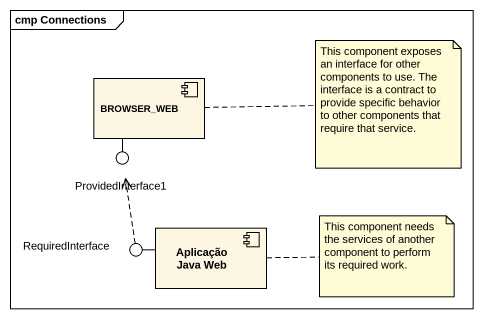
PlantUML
@startuml
mainframe cmp Connections
component BROWSER_WEB
() ProvidedInterface1
component "Aplicação Java Web" as Aplicação_Java_Web
() RequiredInterface
BROWSER_WEB -- ProvidedInterface1
Aplicação_Java_Web -left- RequiredInterface
RequiredInterface .up.> ProvidedInterface1
note right of BROWSER_WEB : This component exposes an interface for other components to use. The interface is a contract to provide specific behavior to other components that require that service.
note right of Aplicação_Java_Web : This component needs the services of another component to perform its required work.
@enduml
